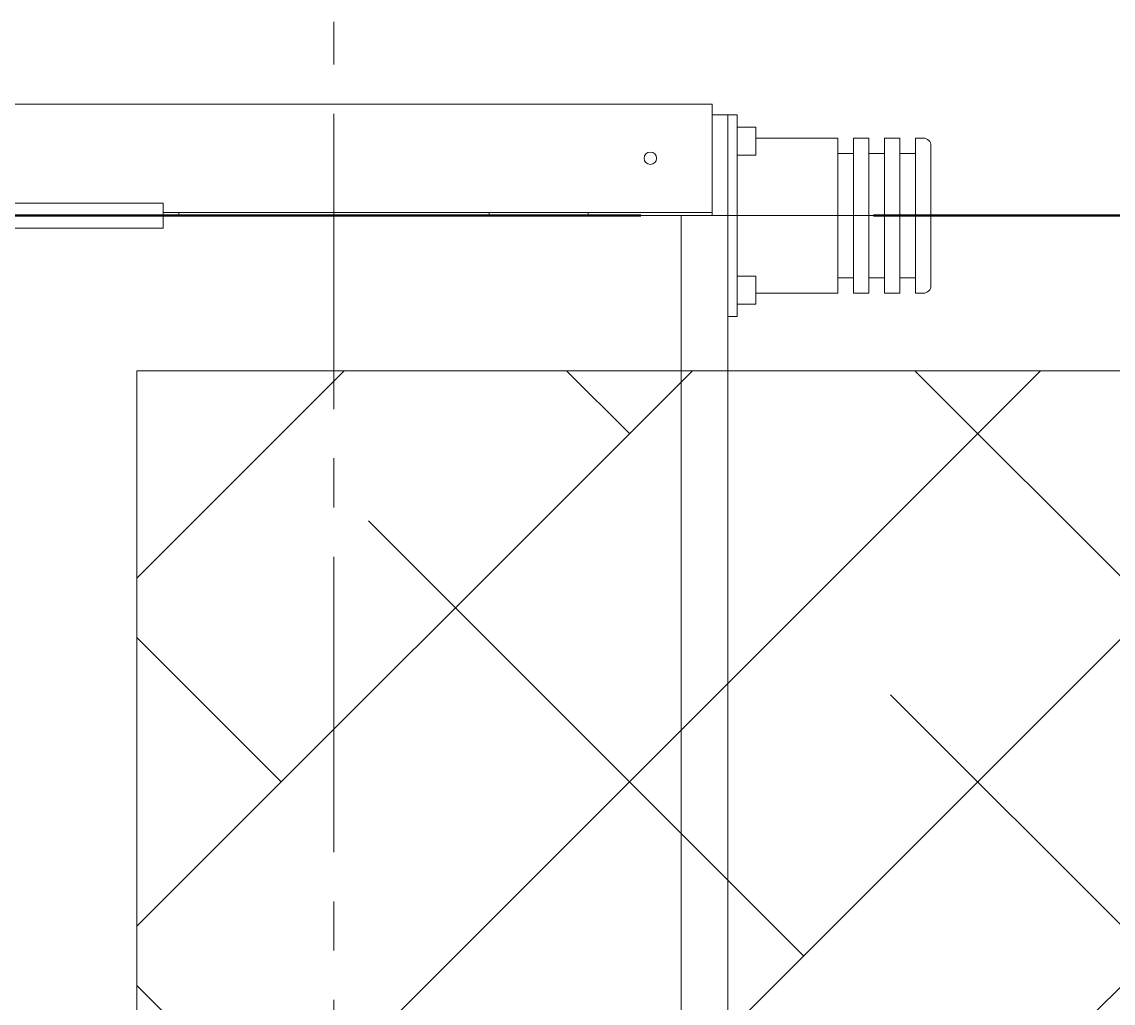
# Model space of a CAD drawing. Header units: millimetres. Extents: x 163705 to 1616509, y 81827 to 302547.
# Drawn here: x 1352692 to 1353395, y 144552 to 145185 of the extents above; entities that cross this region are included whole.
import ezdxf

# ---------------------------------------------------------------- set-up
doc = ezdxf.new("R2010")
doc.units = ezdxf.units.MM
doc.header["$LTSCALE"] = 10
doc.linetypes.add('ACAD_ISO02W100', pattern=[15, 12, -3])
doc.linetypes.add('CENTER2', pattern=[28.575000000000003, 19.05, -3.175, 3.175, -3.175])
for name, color, linetype, lineweight in [('1-中心线', 1, 'CENTER2', 0), ('1-填充', 8, 'Continuous', 18), ('1-设备轮廓', 2, 'Continuous', 18)]:
    doc.layers.add(name, color=color, linetype=linetype, lineweight=lineweight)

# ---------------------------------------------------------------- blocks, each defined once
blk = doc.blocks.new('G$CE9C43516')
for p, q in [((2941, 2352), (1744, 2352)), ((2941, 2349), (2941, 2352)), ((2941, 2282), (2941, 2349)), ((2951, 2345), (2941, 2345)), ((2957, 2345), (2951, 2345)), ((2951, 2345), (2951, 2280)), ((2957, 2215), (2957, 2345)), ((2968.899999999965, 2337), (2957, 2337)), ((2969, 2336.899999999994), (2969, 2319.100000000006)), ((3022, 2330), (2969, 2330)), ((3022, 2230), (3022, 2330)), ((3042, 2330), (3032, 2330)), ((3032, 2230), (3032, 2330)), ((3042, 2230), (3042, 2330)), ((3062, 2330), (3052, 2330)), ((3052, 2230), (3052, 2330)), ((3062, 2230), (3062, 2330)), ((3077, 2330), (3072, 2330)), ((3072, 2230), (3072, 2330)), ((3082, 2235), (3082, 2324.999999956723)), ((2957, 2319), (2968.899999999965, 2319)), ((3032, 2320), (3022, 2320)), ((3052, 2320), (3042, 2320)), ((3072, 2320), (3062, 2320)), ((2437, 2288), (2552.426594875404, 2288)), ((2552.426594875404, 2288), (2587, 2288)), ((2587, 2272), (2587, 2288)), ((2587, 2282), (2941, 2282)), ((2597, 2282), (2597, 2280)), ((2797, 2280), (2797, 2282)), ((2861, 2280), (2861, 2282)), ((2941, 2282), (2941, 2280)), ((2921, 2280), (2587, 2280)), ((2857, 2280), (3182, 2280)), ((2921, 2280), (2921, 280)), ((2951, 2280), (2921, 2280)), ((2921, 2280), (2921, 280)), ((2951, 2280), (2951, 280)), ((2437, 2272), (2552.426594875404, 2272)), ((2552.426594875404, 2272), (2587, 2272)), ((2968.899999999965, 2241), (2957, 2241)), ((2969, 2240.899999999994), (2969, 2223.100000000006)), ((3022, 2240), (3032, 2240)), ((3042, 2240), (3052, 2240)), ((3062, 2240), (3072, 2240)), ((2969, 2230), (3022, 2230)), ((3032, 2230), (3042, 2230)), ((3052, 2230), (3062, 2230)), ((3072, 2230), (3077, 2230)), ((2957, 2223), (2968.899999999965, 2223)), ((2957, 2215), (2951, 2215))]:
    blk.add_line(p, q)
blk.add_circle((2901, 2317), 4)
for centre, radius, start, end in [((2968.899999999965, 2336.899999999994), 0.1000000000003638, 0, 90), ((3077, 2325), 5, 0, 90), ((2968.899999999965, 2319.100000000006), 0.1000000000003638, 270, 0), ((2968.899999999965, 2240.899999999994), 0.1000000000003638, 0, 90), ((3077, 2235), 5, 270, 0), ((2968.899999999965, 2223.100000000006), 0.1000000000003638, 270, 0)]:
    blk.add_arc(centre, radius, start, end)
at = {"layer": '1-中心线'}
blk.add_line((2697, 155), (2697, 2405), dxfattribs=at)
blk = doc.blocks.new('A$C642F63BD')
at = {"layer": '1-填充'}
h = blk.add_hatch(dxfattribs=at)
h.set_pattern_fill('ANSI38', color=256, scale=50)
h.set_pattern_definition([(45, (-1924.99928595731, -0.0002564871683716774), (-112.2532015133644, 112.2532015133644), []), (135, (-1924.99928595731, -0.0002564871683716774), (-336.7596045400932, 112.2532015133644), [396.875, -238.125])])
h.paths.add_polyline_path([(100.0003999569453, 1899.999830993067), (100.0003999569453, 99.99983082246035), (3975.000399954617, 99.99983082246035), (3975.000399954617, 1899.999830993067)])
h.paths.add_polyline_path([(1400.000399956945, 999.9998307028436, 0.6776078653042162), (839.30253058673, 776.2331790892844, 0.6776078653042158)], flags=16)
h.paths.add_polyline_path([(2750.000399956945, 1000.011354377493, 1), (3400.000399956945, 1000.011354377493, 1)], flags=16)
for points in [[(0.0003999569453299046, -0.0001691775396466255), (4075.000399954617, -0.0001691775396466255), (4075.000399954617, 1999.999830993067), (0.0003999569453299046, 1999.999830993067)], [(100.0003999569453, 99.99983082246035), (3975.000399954617, 99.99983082246035), (3975.000399954617, 1899.999830993067), (100.0003999569453, 1899.999830993067)]]:
    blk.add_lwpolyline(points, close=True, dxfattribs=at)

msp = doc.modelspace()

# ---------------------------------------------------------------- linework, layer by layer
at = {"layer": '1-设备轮廓', "color": 5, "linetype": 'ACAD_ISO02W100', "lineweight": 50, "ltscale": 5}
msp.add_lwpolyline([(1350240.928494765, 145059.6317335198), (1393540.926102693, 145059.6317335198)], dxfattribs=at)

# ---------------------------------------------------------------- block references
msp.add_blockref('A$C642F63BD', (1352665.928094813, 143059.6319025267))
at = {"layer": '1-设备轮廓'}
msp.add_blockref('G$CE9C43516', (1350195.993344874, 142779.6317335198), dxfattribs=at)

doc.saveas('drawing.dxf')
